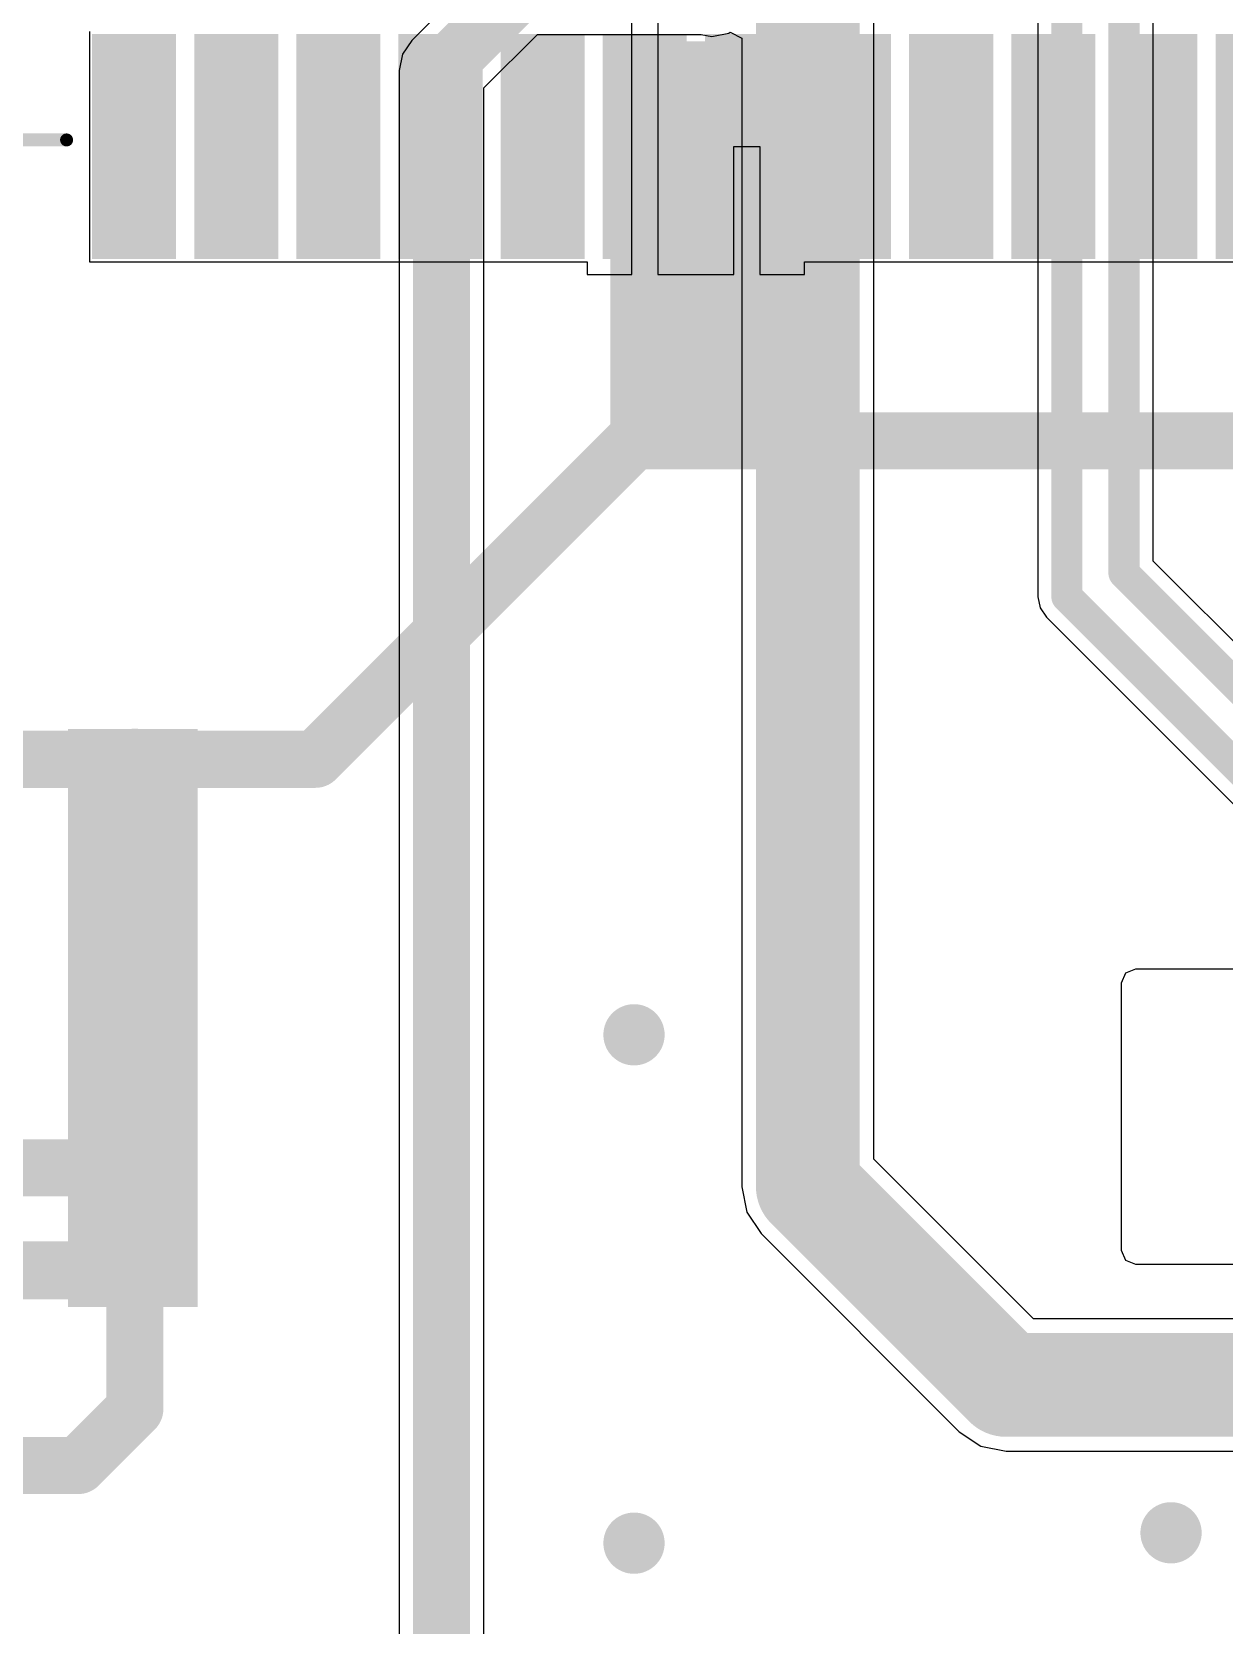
# Model space of a CAD drawing. Header units: millimetres. Extents: x -0.27 to 4.7, y -0.39 to 2.83.
# Drawn here: x 0.351 to 0.81, y 1.168 to 1.783 of the extents above; entities that cross this region are included whole.
import ezdxf

# ---------------------------------------------------------------- set-up
doc = ezdxf.new("R2010")
doc.units = ezdxf.units.MM
doc.header["$MEASUREMENT"] = 0
for name, color, linetype in [('BottomLayer', 5, 'Continuous'), ('BottomSolder', 6, 'Continuous'), ('TopLayer', 1, 'Continuous'), ('TopOverlay', 2, 'Continuous'), ('TopPaste', 8, 'Continuous'), ('TopSolder', 216, 'Continuous'), ('ViaHoleLayer', 16, 'Continuous')]:
    doc.layers.add(name, color=color, linetype=linetype)

# ---------------------------------------------------------------- blocks, each defined once
blk = doc.blocks.new('SIM7000A_35')
at = {"layer": 'TopLayer'}
for points in [[(0.43307, 0.32717), (0.51181, 0.32717), (0.51181, 0.30276), (0.43307, 0.30276)], [(0.43307, 0.2878), (0.51181, 0.2878), (0.51181, 0.26339), (0.43307, 0.26339)], [(0.43307, 0.24843), (0.51181, 0.24843), (0.51181, 0.22402), (0.43307, 0.22402)], [(0.43307, 0.20906), (0.51181, 0.20906), (0.51181, 0.18465), (0.43307, 0.18465)], [(0.43307, 0.16969), (0.51181, 0.16969), (0.51181, 0.14528), (0.43307, 0.14528)], [(0.43307, 0.13031), (0.51181, 0.13031), (0.51181, 0.10591), (0.43307, 0.10591)], [(0.43307, 0.09094), (0.51181, 0.09094), (0.51181, 0.06654), (0.43307, 0.06654)], [(0.43307, 0.05157), (0.51181, 0.05157), (0.51181, 0.02717), (0.43307, 0.02717)], [(0.43307, 0.0122), (0.51181, 0.0122), (0.51181, -0.0122), (0.43307, -0.0122)], [(0.43307, -0.02717), (0.51181, -0.02717), (0.51181, -0.05157), (0.43307, -0.05157)], [(0.43307, -0.06654), (0.51181, -0.06654), (0.51181, -0.09094), (0.43307, -0.09094)]]:
    blk.add_hatch(color=1, dxfattribs=at).paths.add_polyline_path(points)
at = {"layer": 'TopPaste'}
for points in [[(0.43307, 0.32717), (0.51181, 0.32717), (0.51181, 0.30276), (0.43307, 0.30276)], [(0.43307, 0.2878), (0.51181, 0.2878), (0.51181, 0.26339), (0.43307, 0.26339)], [(0.43307, 0.24843), (0.51181, 0.24843), (0.51181, 0.22402), (0.43307, 0.22402)], [(0.43307, 0.20906), (0.51181, 0.20906), (0.51181, 0.18465), (0.43307, 0.18465)], [(0.43307, 0.16969), (0.51181, 0.16969), (0.51181, 0.14528), (0.43307, 0.14528)], [(0.43307, 0.13031), (0.51181, 0.13031), (0.51181, 0.10591), (0.43307, 0.10591)], [(0.43307, 0.09094), (0.51181, 0.09094), (0.51181, 0.06654), (0.43307, 0.06654)], [(0.43307, 0.05157), (0.51181, 0.05157), (0.51181, 0.02717), (0.43307, 0.02717)], [(0.43307, 0.0122), (0.51181, 0.0122), (0.51181, -0.0122), (0.43307, -0.0122)], [(0.43307, -0.02717), (0.51181, -0.02717), (0.51181, -0.05157), (0.43307, -0.05157)], [(0.43307, -0.06654), (0.51181, -0.06654), (0.51181, -0.09094), (0.43307, -0.09094)]]:
    blk.add_hatch(color=8, dxfattribs=at).paths.add_polyline_path(points)
at = {"layer": 'TopSolder'}
for points in [[(0.42907, 0.33117), (0.51581, 0.33117), (0.51581, 0.29876), (0.42907, 0.29876)], [(0.42907, 0.2918), (0.51581, 0.2918), (0.51581, 0.25939), (0.42907, 0.25939)], [(0.42907, 0.25243), (0.51581, 0.25243), (0.51581, 0.22002), (0.42907, 0.22002)], [(0.42907, 0.21306), (0.51581, 0.21306), (0.51581, 0.18065), (0.42907, 0.18065)], [(0.42907, 0.17369), (0.51581, 0.17369), (0.51581, 0.14128), (0.42907, 0.14128)], [(0.42907, 0.13431), (0.51581, 0.13431), (0.51581, 0.10191), (0.42907, 0.10191)], [(0.42907, 0.09494), (0.51581, 0.09494), (0.51581, 0.06254), (0.42907, 0.06254)], [(0.42907, 0.05557), (0.51581, 0.05557), (0.51581, 0.02317), (0.42907, 0.02317)], [(0.42907, 0.0162), (0.51581, 0.0162), (0.51581, -0.0162), (0.42907, -0.0162)], [(0.42907, -0.02317), (0.51581, -0.02317), (0.51581, -0.05557), (0.42907, -0.05557)], [(0.42907, -0.06254), (0.51581, -0.06254), (0.51581, -0.09494), (0.42907, -0.09494)], [(0.42907, -0.10191), (0.51581, -0.10191), (0.51581, -0.13431), (0.42907, -0.13431)]]:
    blk.add_hatch(color=216, dxfattribs=at).paths.add_polyline_path(points)
at = {"layer": 'TopOverlay', "const_width": 0.005}
blk.add_lwpolyline([(0.475, 0.475), (0.475, 0.341)], dxfattribs=at)
at = {"layer": 'TopOverlay', "const_width": 0.0025}
blk.add_lwpolyline([(0.47375, 0.341, 1), (0.47625, 0.341, 1)], format="xyb", close=True, dxfattribs=at)

msp = doc.modelspace()

# ---------------------------------------------------------------- hatches: boundary and pattern name
at = {"layer": 'BottomLayer'}
msp.add_hatch(color=5, dxfattribs=at).paths.add_polyline_path([(0.36482, 1.291), (0.41482, 1.291), (0.41482, 1.51395), (0.36482, 1.51395)])
h = msp.add_hatch(color=5, dxfattribs=at)
edge = h.paths.add_edge_path()
edge.add_arc((0.39056, 1.50221), 0.01181, 0, 360)
h = msp.add_hatch(color=5, dxfattribs=at)
edge = h.paths.add_edge_path()
edge.add_arc((0.583, 1.396), 0.01181, 0, 360)
h = msp.add_hatch(color=5, dxfattribs=at)
edge = h.paths.add_edge_path()
edge.add_arc((0.39056, 1.34473), 0.01181, 0, 360)
h = msp.add_hatch(color=5, dxfattribs=at)
edge = h.paths.add_edge_path()
edge.add_arc((0.39056, 1.30536), 0.01181, 0, 360)
h = msp.add_hatch(color=5, dxfattribs=at)
edge = h.paths.add_edge_path()
edge.add_arc((0.583, 1.2), 0.01181, 0, 360)
h = msp.add_hatch(color=5, dxfattribs=at)
edge = h.paths.add_edge_path()
edge.add_arc((0.79002, 1.204), 0.01181, 0, 360)
at = {"layer": 'BottomSolder'}
h = msp.add_hatch(color=6, dxfattribs=at)
edge = h.paths.add_edge_path()
edge.add_arc((0.39056, 1.50221), 0.00591, 0, 360)
h = msp.add_hatch(color=6, dxfattribs=at)
edge = h.paths.add_edge_path()
edge.add_arc((0.583, 1.396), 0.00591, 0, 360)
h = msp.add_hatch(color=6, dxfattribs=at)
edge = h.paths.add_edge_path()
edge.add_arc((0.39056, 1.34473), 0.00591, 0, 360)
h = msp.add_hatch(color=6, dxfattribs=at)
edge = h.paths.add_edge_path()
edge.add_arc((0.39056, 1.30536), 0.00591, 0, 360)
h = msp.add_hatch(color=6, dxfattribs=at)
edge = h.paths.add_edge_path()
edge.add_arc((0.583, 1.2), 0.00591, 0, 360)
h = msp.add_hatch(color=6, dxfattribs=at)
edge = h.paths.add_edge_path()
edge.add_arc((0.79002, 1.204), 0.00591, 0, 360)
at = {"layer": 'TopLayer'}
msp.add_hatch(color=1, dxfattribs=at).paths.add_polyline_path([(0.57382, 1.61395), (0.63982, 1.61395), (0.63982, 1.77895), (0.57382, 1.77895)])
h = msp.add_hatch(color=1, dxfattribs=at)
edge = h.paths.add_edge_path()
edge.add_arc((0.39056, 1.50221), 0.01181, 0, 360)
h = msp.add_hatch(color=1, dxfattribs=at)
edge = h.paths.add_edge_path()
edge.add_arc((0.583, 1.396), 0.01181, 0, 360)
h = msp.add_hatch(color=1, dxfattribs=at)
edge = h.paths.add_edge_path()
edge.add_arc((0.39056, 1.34473), 0.01181, 0, 360)
h = msp.add_hatch(color=1, dxfattribs=at)
edge = h.paths.add_edge_path()
edge.add_arc((0.39056, 1.30536), 0.01181, 0, 360)
h = msp.add_hatch(color=1, dxfattribs=at)
edge = h.paths.add_edge_path()
edge.add_arc((0.583, 1.2), 0.01181, 0, 360)
h = msp.add_hatch(color=1, dxfattribs=at)
edge = h.paths.add_edge_path()
edge.add_arc((0.79002, 1.204), 0.01181, 0, 360)
at = {"layer": 'TopSolder'}
h = msp.add_hatch(color=216, dxfattribs=at)
edge = h.paths.add_edge_path()
edge.add_arc((0.39056, 1.50221), 0.00591, 0, 360)
h = msp.add_hatch(color=216, dxfattribs=at)
edge = h.paths.add_edge_path()
edge.add_arc((0.583, 1.396), 0.00591, 0, 360)
h = msp.add_hatch(color=216, dxfattribs=at)
edge = h.paths.add_edge_path()
edge.add_arc((0.39056, 1.34473), 0.00591, 0, 360)
h = msp.add_hatch(color=216, dxfattribs=at)
edge = h.paths.add_edge_path()
edge.add_arc((0.39056, 1.30536), 0.00591, 0, 360)
h = msp.add_hatch(color=216, dxfattribs=at)
edge = h.paths.add_edge_path()
edge.add_arc((0.583, 1.2), 0.00591, 0, 360)
h = msp.add_hatch(color=216, dxfattribs=at)
edge = h.paths.add_edge_path()
edge.add_arc((0.79002, 1.204), 0.00591, 0, 360)
at = {"layer": 'ViaHoleLayer'}
h = msp.add_hatch(color=16, dxfattribs=at)
edge = h.paths.add_edge_path()
edge.add_arc((0.39056, 1.50221), 0.00591, 0, 360)
h = msp.add_hatch(color=16, dxfattribs=at)
edge = h.paths.add_edge_path()
edge.add_arc((0.583, 1.396), 0.00591, 0, 360)
h = msp.add_hatch(color=16, dxfattribs=at)
edge = h.paths.add_edge_path()
edge.add_arc((0.39056, 1.34473), 0.00591, 0, 360)
h = msp.add_hatch(color=16, dxfattribs=at)
edge = h.paths.add_edge_path()
edge.add_arc((0.39056, 1.30536), 0.00591, 0, 360)
h = msp.add_hatch(color=16, dxfattribs=at)
edge = h.paths.add_edge_path()
edge.add_arc((0.583, 1.2), 0.00591, 0, 360)
h = msp.add_hatch(color=16, dxfattribs=at)
edge = h.paths.add_edge_path()
edge.add_arc((0.79002, 1.204), 0.00591, 0, 360)

# ---------------------------------------------------------------- linework, layer by layer
at = {"layer": 'BottomLayer'}
for p, q in [((0.67549, 1.34799), (0.67549, 2.25369)), ((0.73866, 2.25175), (0.73866, 1.56489)), ((0.78309, 1.57865), (0.78309, 2.25056)), ((0.52746, 1.80954), (0.49729, 1.77936)), ((0.52514, 1.76107), (0.54576, 1.78169)), ((0.54576, 1.78169), (0.60884, 1.78169)), ((0.60884, 1.78169), (0.613, 1.78086)), ((0.613, 1.78086), (0.61956, 1.78216)), ((0.61956, 1.78216), (0.6201, 1.78253)), ((0.6201, 1.78253), (0.62451, 1.78017)), ((0.49729, 1.77936), (0.49375, 1.77407)), ((0.62451, 1.78017), (0.62451, 1.33743)), ((0.49375, 1.77407), (0.49251, 1.76782)), ((0.49251, 1.76782), (0.49251, 1.10458)), ((0.52514, 1.09782), (0.52514, 1.76107)), ((1.01349, 1.34826), (0.78309, 1.57865)), ((0.73866, 1.56489), (0.73866, 1.56489)), ((0.73866, 1.56489), (0.73952, 1.5606)), ((0.73952, 1.5606), (0.74195, 1.55696)), ((0.74195, 1.55696), (0.87296, 1.42595)), ((0.77244, 1.41975), (0.77085, 1.41592)), ((0.77626, 1.42134), (0.77244, 1.41975)), ((0.87104, 1.42134), (0.77626, 1.42134)), ((0.77085, 1.41592), (0.77085, 1.31292)), ((0.73699, 1.28649), (0.67549, 1.34799)), ((0.62451, 1.33743), (0.62645, 1.32768)), ((0.62645, 1.32768), (0.63198, 1.31941)), ((0.63198, 1.31941), (0.70841, 1.24298)), ((0.77085, 1.31292), (0.77244, 1.3091)), ((0.77244, 1.3091), (0.77626, 1.30751)), ((0.77626, 1.30751), (0.87826, 1.30751)), ((0.98477, 1.28649), (0.73699, 1.28649)), ((0.70841, 1.24298), (0.71668, 1.23745)), ((0.71668, 1.23745), (0.72643, 1.23551)), ((0.72643, 1.23551), (0.97421, 1.23551))]:
    msp.add_line(p, q, dxfattribs=at)
for points, const_width in [([(0.77188, 1.57401), (0.77188, 2.44436)], 0.012), ([(0.74988, 1.56489), (0.74988, 2.43525)], 0.012), ([(0.65, 1.33743), (0.65, 2.38457)], 0.04), ([(0.50882, 1.76782), (0.539, 1.798)], 0.022), ([(0.50882, 1.09782), (0.50882, 1.76782)], 0.022), ([(0.77188, 1.57401), (1.00884, 1.33704)], 0.012), ([(0.74988, 1.56489), (0.99973, 1.31504)], 0.012), ([(0.65, 1.33743), (0.72643, 1.261)], 0.04), ([(0.12005, 1.30495), (0.39015, 1.30495)], 0.022), ([(0.39015, 1.30495), (0.39056, 1.30536)], 0.022), ([(0.72643, 1.261), (0.98477, 1.261)], 0.04)]:
    msp.add_lwpolyline(points, dxfattribs=dict(at, const_width=const_width))
for points, const_width in [([(0.50332, 1.76782, 1), (0.51432, 1.76782, 1)], 0.011), ([(0.50332, 1.76782, 1), (0.51432, 1.76782, 1)], 0.011), ([(0.76888, 1.57401, 1), (0.77488, 1.57401, 1)], 0.006), ([(0.76888, 1.57401, 1), (0.77488, 1.57401, 1)], 0.006), ([(0.74688, 1.56489, 1), (0.75288, 1.56489, 1)], 0.006), ([(0.74688, 1.56489, 1), (0.75288, 1.56489, 1)], 0.006), ([(0.64, 1.33743, 1), (0.66, 1.33743, 1)], 0.02), ([(0.64, 1.33743, 1), (0.66, 1.33743, 1)], 0.02), ([(0.38465, 1.30495, 1), (0.39565, 1.30495, 1)], 0.011), ([(0.38465, 1.30495, 1), (0.39565, 1.30495, 1)], 0.011), ([(0.38506, 1.30536, 1), (0.39606, 1.30536, 1)], 0.011), ([(0.71643, 1.261, 1), (0.73643, 1.261, 1)], 0.02), ([(0.71643, 1.261, 1), (0.73643, 1.261, 1)], 0.02)]:
    msp.add_lwpolyline(points, format="xyb", close=True, dxfattribs=dict(at, const_width=const_width))
at = {"layer": 'TopLayer'}
for p, q in [((0.58215, 1.73843), (0.58215, 1.7878)), ((0.59215, 1.7878), (0.59215, 1.73843)), ((0.3731, 1.7828), (0.3731, 1.69406)), ((0.58215, 1.68906), (0.58215, 1.73843)), ((0.59215, 1.73843), (0.59215, 1.68906)), ((0.62152, 1.68906), (0.62152, 1.73843)), ((0.62152, 1.73843), (0.63152, 1.73843)), ((0.63152, 1.73843), (0.63152, 1.68906)), ((0.3731, 1.69406), (0.40747, 1.69406)), ((0.40747, 1.69406), (0.40751, 1.69406)), ((0.40751, 1.69406), (0.41247, 1.69406)), ((0.41247, 1.69406), (0.41251, 1.69406)), ((0.41251, 1.69406), (0.44684, 1.69406)), ((0.44684, 1.69406), (0.44688, 1.69406)), ((0.44688, 1.69406), (0.45184, 1.69406)), ((0.45184, 1.69406), (0.45188, 1.69406)), ((0.45188, 1.69406), (0.48621, 1.69406)), ((0.48621, 1.69406), (0.48625, 1.69406)), ((0.48625, 1.69406), (0.49121, 1.69406)), ((0.49121, 1.69406), (0.49125, 1.69406)), ((0.49125, 1.69406), (0.52558, 1.69406)), ((0.52558, 1.69406), (0.52562, 1.69406)), ((0.52562, 1.69406), (0.53058, 1.69406)), ((0.53058, 1.69406), (0.53062, 1.69406)), ((0.53062, 1.69406), (0.56495, 1.69406)), ((0.56495, 1.69406), (0.56495, 1.68906)), ((0.64873, 1.68906), (0.64873, 1.69406)), ((0.64873, 1.69406), (0.68306, 1.69406)), ((0.68306, 1.69406), (0.6831, 1.69406)), ((0.6831, 1.69406), (0.68806, 1.69406)), ((0.68806, 1.69406), (0.6881, 1.69406)), ((0.6881, 1.69406), (0.72243, 1.69406)), ((0.72243, 1.69406), (0.72247, 1.69406)), ((0.72247, 1.69406), (0.72743, 1.69406)), ((0.72743, 1.69406), (0.72747, 1.69406)), ((0.72747, 1.69406), (0.7618, 1.69406)), ((0.7618, 1.69406), (0.76184, 1.69406)), ((0.76184, 1.69406), (0.7668, 1.69406)), ((0.7668, 1.69406), (0.76684, 1.69406)), ((0.76684, 1.69406), (0.80117, 1.69406)), ((0.80117, 1.69406), (0.80121, 1.69406)), ((0.80121, 1.69406), (0.80617, 1.69406)), ((0.80617, 1.69406), (0.80621, 1.69406)), ((0.80621, 1.69406), (0.84054, 1.69406)), ((0.56495, 1.68906), (0.58215, 1.68906)), ((0.59215, 1.68906), (0.62152, 1.68906)), ((0.63152, 1.68906), (0.64873, 1.68906)), ((0.77244, 1.41975), (0.77085, 1.41592)), ((0.77626, 1.42134), (0.77244, 1.41975)), ((0.87826, 1.42134), (0.77626, 1.42134)), ((0.77085, 1.41592), (0.77085, 1.31292)), ((0.77085, 1.31292), (0.77244, 1.3091)), ((0.77244, 1.3091), (0.77626, 1.30751)), ((0.77626, 1.30751), (0.87826, 1.30751))]:
    msp.add_line(p, q, dxfattribs=at)
at = {"layer": 'TopLayer', "const_width": 0.022}
for points in [[(0.60682, 1.64795), (0.60682, 1.69645)], [(0.60682, 1.64795), (0.62882, 1.62595)], [(0.46021, 1.50221), (0.58295, 1.62495)], [(0.58295, 1.62495), (0.60682, 1.62495)], [(0.60682, 1.62495), (0.60782, 1.62595)], [(0.62882, 1.62495), (0.84782, 1.62495)], [(0.23282, 1.50221), (0.39056, 1.50221)], [(0.39056, 1.50221), (0.46021, 1.50221)], [(0.23282, 1.34473), (0.39056, 1.34473)], [(0.23282, 1.30536), (0.39056, 1.30536)], [(0.39056, 1.25169), (0.39056, 1.30536)], [(0.36882, 1.22995), (0.39056, 1.25169)], [(0.26482, 1.22995), (0.36882, 1.22995)]]:
    msp.add_lwpolyline(points, dxfattribs=at)
at = {"layer": 'TopLayer', "const_width": 0.011}
for points in [[(0.60132, 1.69645, 1), (0.61232, 1.69645, 1)], [(0.60132, 1.64795, 1), (0.61232, 1.64795, 1)], [(0.60132, 1.64795, 1), (0.61232, 1.64795, 1)], [(0.57745, 1.62495, 1), (0.58845, 1.62495, 1)], [(0.57745, 1.62495, 1), (0.58845, 1.62495, 1)], [(0.60132, 1.62495, 1), (0.61232, 1.62495, 1)], [(0.60132, 1.62495, 1), (0.61232, 1.62495, 1)], [(0.60232, 1.62595, 1), (0.61332, 1.62595, 1)], [(0.62332, 1.62595, 1), (0.63432, 1.62595, 1)], [(0.62332, 1.62495, 1), (0.63432, 1.62495, 1)], [(0.38506, 1.50221, 1), (0.39606, 1.50221, 1)], [(0.38506, 1.50221, 1), (0.39606, 1.50221, 1)], [(0.45471, 1.50221, 1), (0.46571, 1.50221, 1)], [(0.45471, 1.50221, 1), (0.46571, 1.50221, 1)], [(0.38506, 1.34473, 1), (0.39606, 1.34473, 1)], [(0.38506, 1.30536, 1), (0.39606, 1.30536, 1)], [(0.38506, 1.30536, 1), (0.39606, 1.30536, 1)], [(0.38506, 1.25169, 1), (0.39606, 1.25169, 1)], [(0.38506, 1.25169, 1), (0.39606, 1.25169, 1)], [(0.36332, 1.22995, 1), (0.37432, 1.22995, 1)], [(0.36332, 1.22995, 1), (0.37432, 1.22995, 1)]]:
    msp.add_lwpolyline(points, format="xyb", close=True, dxfattribs=at)

# ---------------------------------------------------------------- block references
at = {"rotation": 90}
msp.add_blockref('SIM7000A_35', (0.70526, 1.26599), dxfattribs=at)

doc.saveas('drawing.dxf')
